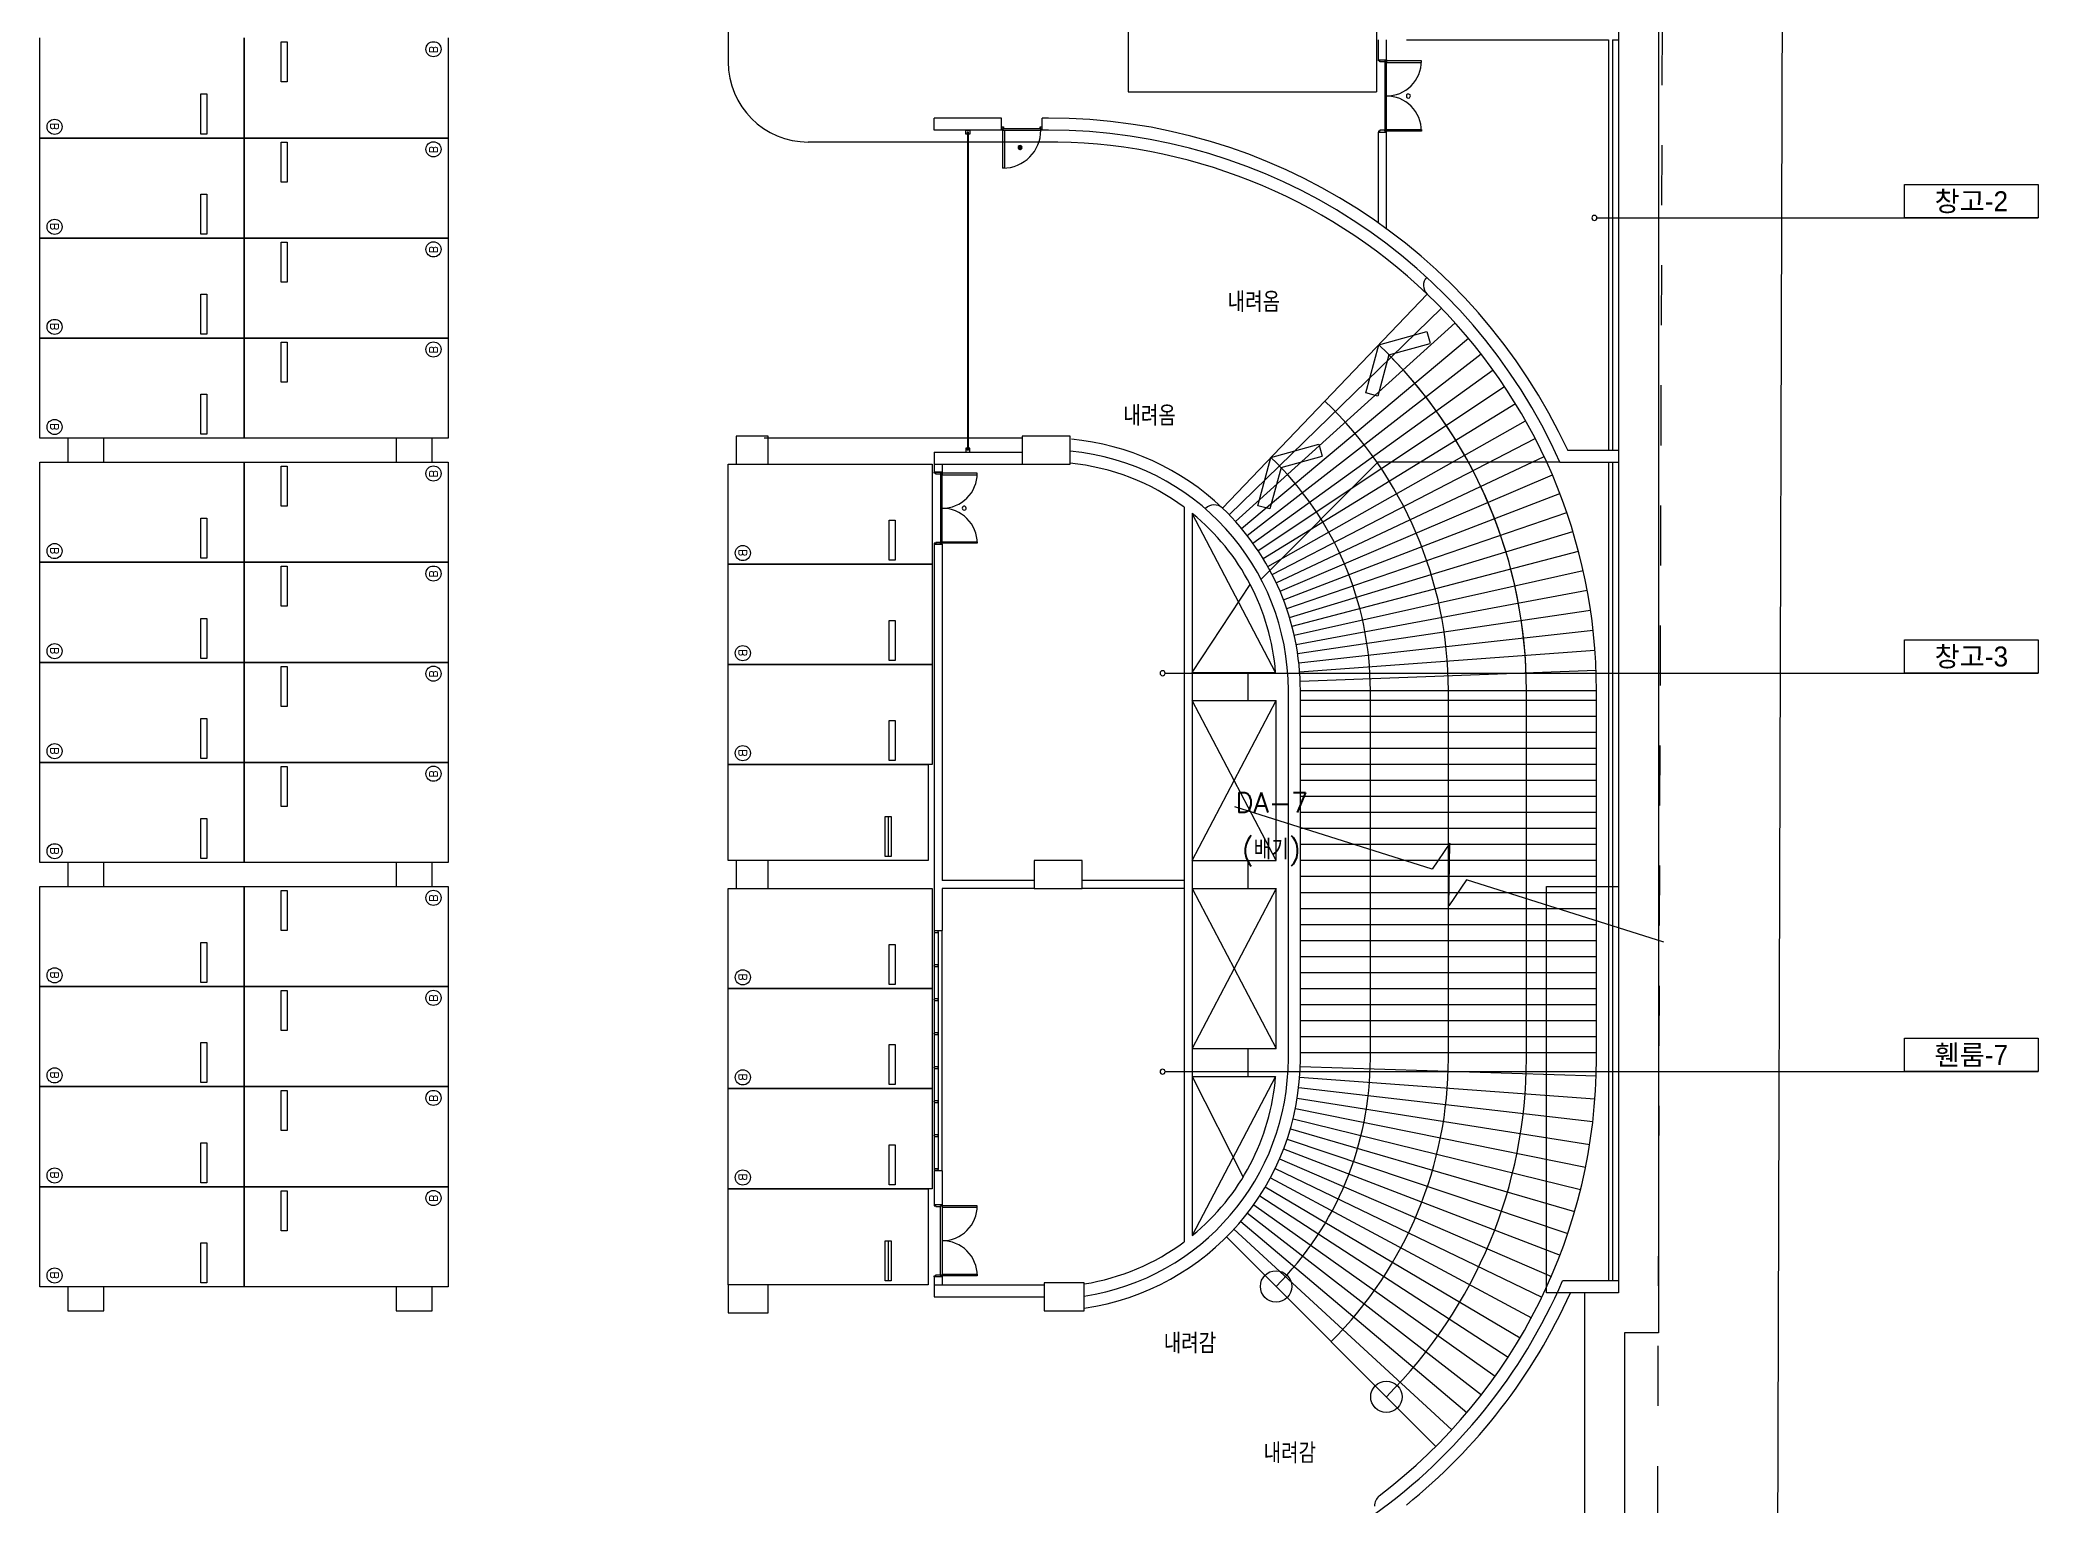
# Model space of a CAD drawing. Header units: millimetres. Extents: x -7614 to 421357, y 87385 to 341757.
# Drawn here: x 371420 to 421357, y 176174 to 212777 of the extents above; entities that cross this region are included whole.
import ezdxf
from ezdxf.enums import TextEntityAlignment as Align

# ---------------------------------------------------------------- set-up
doc = ezdxf.new("R2010")
doc.units = ezdxf.units.MM
doc.header["$LTSCALE"] = 600
doc.header["$MEASUREMENT"] = 0
doc.linetypes.add('HIDDEN', pattern=[2, 1, -1])
for name, color, linetype in [('e-plan', 9, 'CONTINUOUS'), ('e-room-box', 7, 'CONTINUOUS'), ('e-text', 6, 'CONTINUOUS')]:
    doc.layers.add(name, color=color, linetype=linetype)
doc.styles.add('kiahn', font='romans.shx', dxfattribs={"bigfont": 'cadhs.shx'})
doc.styles.add('돋움', font='Dotum.ttf')

msp = doc.modelspace()

# ---------------------------------------------------------------- hatches: boundary and pattern name
at = {"layer": 'e-plan'}
h = msp.add_hatch(color=256, dxfattribs=at)
h.dxf.hatch_style = 1
h.paths.add_polyline_path([(395957, 210064, 1), (395871, 210114, 1)])

# ---------------------------------------------------------------- linework, layer by layer
for p, q in [((411870, 254877), (411870, 180477)), ((410870, 253877), (410870, 181477)), ((414749, 142639), (415048, 238255)), ((388620, 213477), (388620, 212227)), ((398620, 213477), (398620, 211477)), ((404820, 213477), (404820, 211477)), ((371420, 210327), (371420, 212827)), ((376520, 210327), (376520, 212827)), ((376520, 212827), (376520, 210327)), ((381620, 212827), (381620, 210327)), ((404870, 212277), (404870, 212777)), ((405070, 212277), (405070, 212777)), ((405570, 212777), (410620, 212777)), ((410620, 212777), (410620, 202527)), ((410720, 212777), (410720, 202527)), ((410720, 212777), (410870, 212777)), ((377445, 212727), (377595, 212727)), ((377445, 211727), (377445, 212727)), ((377595, 212727), (377595, 211727)), ((404870, 212277), (405070, 212277)), ((404870, 212252), (404870, 212277)), ((404870, 212277), (405070, 212277)), ((404910, 212252), (404870, 212252)), ((404910, 212232), (404910, 212252)), ((405030, 212232), (404910, 212232)), ((405070, 212252), (405030, 212252)), ((405030, 212252), (405030, 212232)), ((405030, 212232), (405030, 210522)), ((405070, 212277), (405070, 212252)), ((405070, 210502), (405070, 212252)), ((405945, 212252), (405070, 212252)), ((405070, 212252), (405070, 212212)), ((405945, 212212), (405945, 212252)), ((405070, 212212), (405945, 212212)), ((375445, 210427), (375445, 211427)), ((375445, 211427), (375595, 211427)), ((375595, 211427), (375595, 210427)), ((377595, 211727), (377445, 211727)), ((398620, 211477), (404820, 211477)), ((395450, 210825), (393770, 210825)), ((393770, 210525), (393770, 210825)), ((395450, 210525), (395450, 210825)), ((396470, 210525), (396470, 210825)), ((396622, 210825), (396470, 210825)), ((371420, 207827), (371420, 210327)), ((371420, 210327), (376520, 210327)), ((376520, 210327), (371420, 210327)), ((375595, 210427), (375445, 210427)), ((381620, 210327), (376520, 210327)), ((376520, 207827), (376520, 210327)), ((376520, 210327), (381620, 210327)), ((376520, 210327), (376520, 207827)), ((381620, 210327), (381620, 207827)), ((395450, 210525), (393770, 210525)), ((394560, 210425), (394560, 210525)), ((394560, 210525), (394660, 210525)), ((394595, 210425), (394560, 210425)), ((394625, 210475), (394595, 210475)), ((394595, 210475), (394595, 210425)), ((394600, 210475), (394600, 202527)), ((394620, 210475), (394620, 202527)), ((394625, 210425), (394625, 210475)), ((394660, 210425), (394625, 210425)), ((394660, 210525), (394660, 210425)), ((395460, 210605), (395505, 210605)), ((395460, 210525), (395460, 210605)), ((395485, 210525), (395460, 210525)), ((395505, 210565), (395485, 210565)), ((395485, 210565), (395485, 210525)), ((395485, 210525, 0), (396435, 210525, 0)), ((395485, 209575), (395485, 210525)), ((395485, 210525), (395525, 210525)), ((395505, 210605), (395505, 210565)), ((395505, 210565), (396415, 210565)), ((395525, 210525), (395525, 210505)), ((395525, 210505), (395525, 209595)), ((396415, 210605), (396460, 210605)), ((396415, 210565), (396415, 210605)), ((396435, 210565), (396415, 210565)), ((396435, 210525), (396435, 210565)), ((396460, 210525), (396435, 210525)), ((396460, 210605), (396460, 210525)), ((396622, 210525), (396470, 210525)), ((396521, 210525), (396521, 210525)), ((404910, 210502), (404870, 210502)), ((404870, 210502), (404870, 210477)), ((404870, 208207), (404870, 210477)), ((404870, 210477), (405070, 210477)), ((404870, 210477), (405070, 210477)), ((404910, 210522), (404910, 210502)), ((405030, 210522), (404910, 210522)), ((405030, 210502), (405030, 210522)), ((405070, 210502), (405030, 210502)), ((405070, 210502), (405070, 210542)), ((405070, 210542), (405945, 210542)), ((405070, 210477), (405070, 210502)), ((405945, 210502), (405070, 210502)), ((405070, 208063), (405070, 210477)), ((405945, 210542), (405945, 210502)), ((377445, 210227), (377595, 210227)), ((377445, 209227), (377445, 210227)), ((377595, 210227), (377595, 209227)), ((396523, 210225), (390620, 210227)), ((395525, 209575), (395485, 209575)), ((395525, 209595), (395525, 209575)), ((375445, 207927), (375445, 208927)), ((375445, 208927), (375595, 208927)), ((375595, 208927), (375595, 207927)), ((377595, 209227), (377445, 209227)), ((376520, 207827), (371420, 207827)), ((371420, 205327), (371420, 207827)), ((371420, 207827), (376520, 207827)), ((375595, 207927), (375445, 207927)), ((381620, 207827), (376520, 207827)), ((376520, 205327), (376520, 207827)), ((376520, 207827), (381620, 207827)), ((376520, 207827), (376520, 205327)), ((381620, 207827), (381620, 205327)), ((377445, 207727), (377595, 207727)), ((377445, 206727), (377445, 207727)), ((377595, 207727), (377595, 206727)), ((406080, 206852), (406080, 206852)), ((375445, 205427), (375445, 206427)), ((375445, 206427), (375595, 206427)), ((375595, 206427), (375595, 205427)), ((377595, 206727), (377445, 206727)), ((400975, 201080), (406090, 206427)), ((401139, 200917), (406447, 206073)), ((376520, 205327), (371420, 205327)), ((371420, 202827), (371420, 205327)), ((371420, 205327), (376520, 205327)), ((375595, 205427), (375445, 205427)), ((381620, 205327), (376520, 205327)), ((376520, 202827), (376520, 205327)), ((376520, 205327), (381620, 205327)), ((376520, 205327), (376520, 202827)), ((381620, 205327), (381620, 202827)), ((401297, 200748), (406790, 205706)), ((401449, 200573), (407121, 205327)), ((404880, 205163), (406082, 205495)), ((406082, 205495), (406164, 205198)), ((377445, 205227), (377595, 205227)), ((377445, 204227), (377445, 205227)), ((377595, 205227), (377595, 204227)), ((401594, 200393), (407436, 204935)), ((404557, 203959), (404880, 205163)), ((405132, 204912), (404856, 203881)), ((405132, 204912), (406162, 205197)), ((401733, 200208), (407738, 204533)), ((375445, 202927), (375445, 203927)), ((375445, 203927), (375595, 203927)), ((375595, 203927), (375595, 202927)), ((377595, 204227), (377445, 204227)), ((401864, 200018), (408024, 204119)), ((404855, 203879), (404557, 203959)), ((401989, 199823), (408295, 203696)), ((402106, 199624), (408550, 203262)), ((376520, 202827), (371420, 202827)), ((375595, 202927), (375445, 202927)), ((381620, 202827), (376520, 202827)), ((389620, 202877), (388820, 202877)), ((388820, 202877), (388820, 202177)), ((395970, 202827), (389520, 202827)), ((389620, 202177), (389620, 202877)), ((397170, 202877), (395970, 202877)), ((395970, 202877), (395970, 202177)), ((397170, 202177), (397170, 202877)), ((402216, 199421), (408790, 202820)), ((393770, 202477), (395970, 202477)), ((393770, 202477), (393770, 202177)), ((394595, 202577), (394560, 202577)), ((394560, 202577), (394560, 202477)), ((394560, 202477), (394660, 202477)), ((394595, 202527), (394595, 202577)), ((394625, 202527), (394595, 202527)), ((394625, 202577), (394625, 202527)), ((394660, 202577), (394625, 202577)), ((394660, 202477), (394660, 202577)), ((401861, 201140), (402184, 202344)), ((402184, 202344), (403386, 202677)), ((402319, 199213), (409012, 202369)), ((402437, 202094), (403466, 202379)), ((403386, 202677), (403468, 202380)), ((409601, 202527), (410870, 202527)), ((371420, 199727), (371420, 202227)), ((371420, 202227), (376520, 202227)), ((376520, 199727), (376520, 202227)), ((376520, 202227), (381620, 202227)), ((376520, 202227), (376520, 199727)), ((377445, 202127), (377595, 202127)), ((377445, 201127), (377445, 202127)), ((377595, 202127), (377595, 201127)), ((381620, 202227), (381620, 199727)), ((388620, 199677), (388620, 202177)), ((388620, 202177), (393720, 202177)), ((388820, 202177), (389620, 202177)), ((393720, 202177), (393720, 199677)), ((393770, 202177), (396270, 202177)), ((393770, 202177), (393770, 201977)), ((393970, 201977), (393770, 201977)), ((393770, 201952), (393770, 201977)), ((393770, 201977), (393970, 201977)), ((393810, 201952), (393770, 201952)), ((393810, 201932), (393810, 201952)), ((393930, 201932), (393810, 201932)), ((393970, 201952), (393930, 201952)), ((393930, 201952), (393930, 201932)), ((393930, 201932), (393930, 200222)), ((393970, 202177), (393970, 201977)), ((393970, 201977), (393970, 201952)), ((393970, 200202), (393970, 201952)), ((394845, 201952), (393970, 201952)), ((393970, 201952), (393970, 201912)), ((393970, 201912), (394845, 201912)), ((394845, 201912), (394845, 201952)), ((395970, 202177), (397170, 202177)), ((404857, 202227), (401937, 199307)), ((402437, 202094), (402160, 201062)), ((402414, 199002), (409218, 201910)), ((409408, 202227), (404857, 202227)), ((409408, 202227), (410870, 202227)), ((410620, 202227), (410620, 181777)), ((410720, 202227), (410720, 181777)), ((402501, 198788), (409408, 201444)), ((375445, 199827), (375445, 200827)), ((375445, 200827), (375595, 200827)), ((375595, 200827), (375595, 199827)), ((377595, 201127), (377445, 201127)), ((392645, 199777), (392645, 200777)), ((392645, 200777), (392795, 200777)), ((392795, 200777), (392795, 199777)), ((400020, 201102), (400020, 182752)), ((400220, 200946), (400220, 182907)), ((402303, 196977), (400220, 200946)), ((400551, 201070), (400551, 201070)), ((402159, 201060), (401861, 201140)), ((402580, 198571), (409579, 200971)), ((402651, 198351), (409734, 200493)), ((375595, 199827), (375445, 199827)), ((392795, 199777), (392645, 199777)), ((393810, 200202), (393770, 200202)), ((393770, 200202), (393770, 200177)), ((393770, 200177), (393770, 190527)), ((393970, 200177), (393770, 200177)), ((393770, 200177), (393970, 200177)), ((393810, 200222), (393810, 200202)), ((393930, 200222), (393810, 200222)), ((393930, 200202), (393930, 200222)), ((393970, 200202), (393930, 200202)), ((393970, 200202), (393970, 200242)), ((393970, 200242), (394845, 200242)), ((393970, 200177), (393970, 200202)), ((394845, 200202), (393970, 200202)), ((393970, 200177), (393970, 191777)), ((394845, 200242), (394845, 200202)), ((402714, 198128), (409871, 200009)), ((371420, 197227), (371420, 199727)), ((371420, 199727), (376520, 199727)), ((376520, 199727), (371420, 199727)), ((381620, 199727), (376520, 199727)), ((376520, 197227), (376520, 199727)), ((376520, 199727), (381620, 199727)), ((376520, 199727), (376520, 197227)), ((377445, 199627), (377595, 199627)), ((377445, 198627), (377445, 199627)), ((377595, 199627), (377595, 198627)), ((381620, 199727), (381620, 197227)), ((388620, 197177), (388620, 199677)), ((388620, 199677), (393720, 199677)), ((393720, 199677), (388620, 199677)), ((393720, 199677), (393720, 197177)), ((402768, 197903), (409989, 199520)), ((400220, 196977), (401668, 199175)), ((402815, 197677), (410090, 199027)), ((375445, 197327), (375445, 198327)), ((375445, 198327), (375595, 198327)), ((375595, 198327), (375595, 197327)), ((377595, 198627), (377445, 198627)), ((392645, 197277), (392645, 198277)), ((392645, 198277), (392795, 198277)), ((392795, 198277), (392795, 197277)), ((402853, 197449), (410173, 198531)), ((402882, 197219), (410237, 198033)), ((375595, 197327), (375445, 197327)), ((392795, 197277), (392645, 197277)), ((402903, 196989), (410284, 197532)), ((376520, 197227), (371420, 197227)), ((371420, 194727), (371420, 197227)), ((371420, 197227), (376520, 197227)), ((381620, 197227), (376520, 197227)), ((376520, 194727), (376520, 197227)), ((376520, 197227), (381620, 197227)), ((376520, 197227), (376520, 194727)), ((377445, 197127), (377595, 197127)), ((377445, 196127), (377445, 197127)), ((377595, 197127), (377595, 196127)), ((381620, 197227), (381620, 194727)), ((388620, 194677), (388620, 197177)), ((388620, 197177), (393720, 197177)), ((393720, 197177), (388620, 197177)), ((393720, 197177), (393720, 194677)), ((400220, 196977), (401620, 196977)), ((401620, 196977), (402303, 196977)), ((401620, 196277), (401620, 196977)), ((402916, 196758), (410311, 197030)), ((400220, 196277), (401620, 196277)), ((400220, 192277), (402320, 196277)), ((402320, 192277), (400220, 196277)), ((401620, 196277), (402320, 196277)), ((402320, 192277), (402320, 196277)), ((402620, 187327), (402620, 196527)), ((402920, 187327), (402920, 196527)), ((402920, 196527), (410320, 196527)), ((410320, 196273), (402920, 196273)), ((404670, 187327), (404670, 196527)), ((408570, 191320), (408570, 196527)), ((408570, 187327), (408570, 196527)), ((410320, 187327), (410320, 196527)), ((375445, 194827), (375445, 195827)), ((375445, 195827), (375595, 195827)), ((375595, 195827), (375595, 194827)), ((377595, 196127), (377445, 196127)), ((392645, 194777), (392645, 195777)), ((392645, 195777), (392795, 195777)), ((392795, 195777), (392795, 194777)), ((410320, 195873), (402920, 195873)), ((410320, 195473), (402920, 195473)), ((375595, 194827), (375445, 194827)), ((392795, 194777), (392645, 194777)), ((410320, 195073), (402920, 195073)), ((376520, 194727), (371420, 194727)), ((371420, 192227), (371420, 194727)), ((371420, 194727), (376520, 194727)), ((381620, 194727), (376520, 194727)), ((376520, 192227), (376520, 194727)), ((376520, 194727), (381620, 194727)), ((376520, 194727), (376520, 192227)), ((377445, 194627), (377595, 194627)), ((377445, 193627), (377445, 194627)), ((377595, 194627), (377595, 193627)), ((381620, 194727), (381620, 192227)), ((393720, 194677), (388620, 194677)), ((388620, 192277), (388620, 194677)), ((388620, 194677), (393620, 194677)), ((393620, 194677), (393620, 192277)), ((410320, 194673), (402920, 194673)), ((410320, 194273), (402920, 194273)), ((410320, 193873), (402920, 193873)), ((375445, 192327), (375445, 193327)), ((375445, 193327), (375595, 193327)), ((375595, 193327), (375595, 192327)), ((377595, 193627), (377445, 193627)), ((392545, 192377), (392545, 193377)), ((392545, 193377), (392695, 193377)), ((392620, 193377), (392620, 192377)), ((392695, 193377), (392695, 192377)), ((406215, 192062), (401283, 193616)), ((410320, 193473), (402920, 193473)), ((410320, 193073), (402920, 193073)), ((375595, 192327), (375445, 192327)), ((393620, 192277), (388620, 192277)), ((389620, 192277), (388820, 192277)), ((388820, 192277), (388820, 191577)), ((389620, 191577), (389620, 192277)), ((392695, 192377), (392545, 192377)), ((397470, 192277), (396270, 192277)), ((396270, 192277), (396270, 191577)), ((397470, 191577), (397470, 192277)), ((400220, 192277), (401620, 192277)), ((401620, 191577), (401620, 192277)), ((401620, 192277), (402320, 192277)), ((410320, 192673), (402920, 192673)), ((410320, 192273), (402920, 192273)), ((406655, 192710), (406215, 192062)), ((406633, 191144), (406655, 192710)), ((376520, 192227), (371420, 192227)), ((381620, 192227), (376520, 192227)), ((396270, 191777), (393970, 191777)), ((400020, 191777), (397470, 191777)), ((410320, 191873), (402920, 191873)), ((407073, 191792), (406633, 191144)), ((412005, 190238), (407073, 191792)), ((371420, 189127), (371420, 191627)), ((371420, 191627), (376520, 191627)), ((376520, 189127), (376520, 191627)), ((376520, 191627), (381620, 191627)), ((376520, 191627), (376520, 189127)), ((377445, 191527), (377595, 191527)), ((377445, 190527), (377445, 191527)), ((377595, 191527), (377595, 190527)), ((381620, 191627), (381620, 189127)), ((388620, 189077), (388620, 191577)), ((388620, 191577), (393720, 191577)), ((388820, 191577), (389620, 191577)), ((393720, 191577), (393720, 189077)), ((393970, 191577), (393970, 190527)), ((396270, 191577), (393970, 191577)), ((396270, 191577), (397470, 191577)), ((400020, 191577), (397470, 191577)), ((400220, 191577), (401620, 191577)), ((400220, 191577), (402320, 187577)), ((402320, 191577), (400220, 187577)), ((401620, 191577), (402320, 191577)), ((402320, 187577), (402320, 191577)), ((410320, 191473), (402920, 191473)), ((409070, 191627), (410870, 191627)), ((409070, 181477), (409070, 191627)), ((410870, 191627), (410870, 181477)), ((410320, 191073), (402920, 191073)), ((377595, 190527), (377445, 190527)), ((393770, 190527), (393970, 190527)), ((393770, 190517), (393770, 190477)), ((393870, 190517), (393770, 190517)), ((393770, 190517), (393770, 190477)), ((393870, 190517), (393770, 190517)), ((393770, 190497), (393770, 184557)), ((393770, 190477), (393870, 190477)), ((393770, 190477), (393870, 190477)), ((393870, 190477), (393870, 190517)), ((393870, 190477), (393870, 190517)), ((393870, 190497), (393870, 184557)), ((393970, 184527), (393970, 190527)), ((410320, 190673), (402920, 190673)), ((410320, 190273), (402920, 190273)), ((375445, 189227), (375445, 190227)), ((375445, 190227), (375595, 190227)), ((375595, 190227), (375595, 189227)), ((392645, 189177), (392645, 190177)), ((392645, 190177), (392795, 190177)), ((392795, 190177), (392795, 189177)), ((410320, 189873), (402920, 189873)), ((393770, 189668), (393770, 189628)), ((393870, 189668), (393770, 189668)), ((393770, 189628), (393870, 189628)), ((393870, 189628), (393870, 189668)), ((410320, 189473), (402920, 189473)), ((371420, 186627), (371420, 189127)), ((371420, 189127), (376520, 189127)), ((376520, 189127), (371420, 189127)), ((375595, 189227), (375445, 189227)), ((381620, 189127), (376520, 189127)), ((376520, 186627), (376520, 189127)), ((376520, 189127), (381620, 189127)), ((376520, 189127), (376520, 186627)), ((377445, 189027), (377595, 189027)), ((377445, 188027), (377445, 189027)), ((377595, 189027), (377595, 188027)), ((381620, 189127), (381620, 186627)), ((388620, 186577), (388620, 189077)), ((388620, 189077), (393720, 189077)), ((393720, 189077), (388620, 189077)), ((392795, 189177), (392645, 189177)), ((393720, 189077), (393720, 186577)), ((393770, 188820), (393770, 188780)), ((393870, 188820), (393770, 188820)), ((393770, 188780), (393870, 188780)), ((393870, 188780), (393870, 188820)), ((410320, 189073), (402920, 189073)), ((410320, 188673), (402920, 188673)), ((410320, 188273), (402920, 188273)), ((377595, 188027), (377445, 188027)), ((393770, 187971), (393770, 187931)), ((393870, 187971), (393770, 187971)), ((393770, 187931), (393870, 187931)), ((393870, 187931), (393870, 187971)), ((410320, 187873), (402920, 187873)), ((375445, 186727), (375445, 187727)), ((375445, 187727), (375595, 187727)), ((375595, 187727), (375595, 186727)), ((392645, 186677), (392645, 187677)), ((392645, 187677), (392795, 187677)), ((392795, 187677), (392795, 186677)), ((400220, 187577), (401620, 187577)), ((401620, 186877), (401620, 187577)), ((401620, 187577), (402320, 187577)), ((410320, 187473), (402920, 187473)), ((393770, 187122), (393770, 187082)), ((393870, 187122), (393770, 187122)), ((393770, 187082), (393870, 187082)), ((393870, 187082), (393870, 187122)), ((400220, 186877), (401620, 186877)), ((400220, 186877), (401493, 184369)), ((402303, 186877), (400220, 182907)), ((401620, 186877), (402303, 186877)), ((402903, 186865), (410284, 186323)), ((402917, 187129), (410320, 186896)), ((376520, 186627), (371420, 186627)), ((371420, 184127), (371420, 186627)), ((371420, 186627), (376520, 186627)), ((375595, 186727), (375445, 186727)), ((381620, 186627), (376520, 186627)), ((376520, 184127), (376520, 186627)), ((376520, 186627), (381620, 186627)), ((376520, 186627), (376520, 184127)), ((377445, 186527), (377595, 186527)), ((377445, 185527), (377445, 186527)), ((377595, 186527), (377595, 185527)), ((381620, 186627), (381620, 184127)), ((388620, 184077), (388620, 186577)), ((388620, 186577), (393720, 186577)), ((393720, 186577), (388620, 186577)), ((392795, 186677), (392645, 186677)), ((393720, 186577), (393720, 184077)), ((393770, 186274), (393770, 186234)), ((393870, 186274), (393770, 186274)), ((393870, 186234), (393870, 186274)), ((402843, 186341), (410152, 185184)), ((402879, 186603), (410230, 185752)), ((393770, 186234), (393870, 186234)), ((402739, 185824), (409925, 184059)), ((402796, 186082), (410050, 184619)), ((377595, 185527), (377445, 185527)), ((393770, 185425), (393770, 185385)), ((393870, 185425), (393770, 185425)), ((393770, 185385), (393870, 185385)), ((393870, 185385), (393870, 185425)), ((402591, 185317), (409605, 182957)), ((402670, 185569), (409776, 183505)), ((375445, 184227), (375445, 185227)), ((375445, 185227), (375595, 185227)), ((375595, 185227), (375595, 184227)), ((392645, 184177), (392645, 185177)), ((392645, 185177), (392795, 185177)), ((392795, 185177), (392795, 184177)), ((402402, 184825), (409194, 181886)), ((402502, 185069), (409410, 182417)), ((393770, 184577), (393770, 184537)), ((393870, 184577), (393770, 184577)), ((393770, 184537), (393870, 184537)), ((393770, 184527), (393770, 183677)), ((393970, 184527), (393770, 184527)), ((393970, 184527), (393770, 184527)), ((393870, 184537), (393870, 184577)), ((393970, 184527), (393970, 183677)), ((402173, 184350), (408694, 180853)), ((402292, 184585), (408955, 181364)), ((376520, 184127), (371420, 184127)), ((371420, 181627), (371420, 184127)), ((371420, 184127), (376520, 184127)), ((375595, 184227), (375445, 184227)), ((381620, 184127), (376520, 184127)), ((376520, 181627), (376520, 184127)), ((376520, 184127), (381620, 184127)), ((376520, 184127), (376520, 181627)), ((377445, 184027), (377595, 184027)), ((377445, 183027), (377445, 184027)), ((377595, 184027), (377595, 183027)), ((381620, 184127), (381620, 181627)), ((393720, 184077), (388620, 184077)), ((388620, 181677), (388620, 184077)), ((388620, 184077), (393620, 184077)), ((392795, 184177), (392645, 184177)), ((393620, 184077), (393620, 181677)), ((401904, 183896), (408110, 179865)), ((402043, 184120), (408413, 180353)), ((393970, 183677), (393770, 183677)), ((393770, 183677), (393770, 183652)), ((393970, 183677), (393770, 183677)), ((393770, 183652), (393810, 183652)), ((393810, 183652), (393810, 183632)), ((393810, 183632), (393930, 183632)), ((393930, 183632), (393930, 183652)), ((393930, 183652), (393970, 183652)), ((393930, 181922), (393930, 183632)), ((393970, 183652), (393970, 183677)), ((393970, 183652), (393970, 181902)), ((394845, 183652), (393970, 183652)), ((393970, 183652), (393970, 183612)), ((393970, 183612), (394845, 183612)), ((394845, 183612), (394845, 183652)), ((401598, 183465), (407446, 178930)), ((401756, 183677), (407788, 179391)), ((377595, 183027), (377445, 183027)), ((392545, 181777), (392545, 182777)), ((392545, 182777), (392695, 182777)), ((392620, 182777), (392620, 181777)), ((392695, 182777), (392695, 181777)), ((406308, 177639), (401075, 182872)), ((401258, 183062), (406705, 178054)), ((401432, 183260), (407084, 178484)), ((375445, 181727), (375445, 182727)), ((375445, 182727), (375595, 182727)), ((375595, 182727), (375595, 181727)), ((392695, 181777), (392545, 181777)), ((393770, 181877), (393770, 181902)), ((393770, 181902), (393810, 181902)), ((393770, 181877), (393770, 181677)), ((393970, 181877), (393770, 181877)), ((393970, 181877), (393770, 181877)), ((393810, 181902), (393810, 181922)), ((393810, 181922), (393930, 181922)), ((393930, 181922), (393930, 181902)), ((393930, 181902), (393970, 181902)), ((393970, 181902), (393970, 181942)), ((393970, 181942), (394845, 181942)), ((394845, 181902), (393970, 181902)), ((393970, 181902), (393970, 181877)), ((393970, 181877), (393970, 181677)), ((394845, 181942), (394845, 181902)), ((410870, 181777), (409473, 181777)), ((376520, 181627), (371420, 181627)), ((375595, 181727), (375445, 181727)), ((381620, 181627), (376520, 181627)), ((389620, 181677), (388620, 181677)), ((388620, 181677), (388620, 180977)), ((393620, 181677), (388620, 181677)), ((389620, 180977), (389620, 181677)), ((393770, 181677), (396520, 181677)), ((393770, 181677), (393770, 181377)), ((393770, 181377), (396520, 181377)), ((397520, 181727), (396520, 181727)), ((396520, 181727), (396520, 181027)), ((397520, 181027), (397520, 181727)), ((410870, 181477), (409070, 181477)), ((410020, 181477), (409669, 181477)), ((410020, 181477), (410020, 94727)), ((410870, 181477), (410020, 181477)), ((388620, 180977), (389620, 180977)), ((396520, 181027), (397520, 181027)), ((411020, 180477), (411020, 93727)), ((411870, 180477), (411020, 180477))]:
    msp.add_line(p, q, dxfattribs=at)
at = {"layer": 'e-plan', "linetype": 'HIDDEN', "ltscale": 2.5}
msp.add_line((411749, 142649), (412048, 238264), dxfattribs=at)
at = {"layer": 'e-plan', "ltscale": 0.5}
for p, q in [((373020, 202827), (372120, 202827)), ((372120, 202827), (372120, 202227)), ((373020, 202227), (373020, 202827)), ((381220, 202827), (380320, 202827)), ((380320, 202827), (380320, 202227)), ((381220, 202227), (381220, 202827)), ((372120, 202227), (373020, 202227)), ((380320, 202227), (381220, 202227)), ((373020, 192227), (372120, 192227)), ((372120, 192227), (372120, 191627)), ((373020, 191627), (373020, 192227)), ((381220, 192227), (380320, 192227)), ((380320, 192227), (380320, 191627)), ((381220, 191627), (381220, 192227)), ((372120, 191627), (373020, 191627)), ((380320, 191627), (381220, 191627)), ((373020, 181627), (372120, 181627)), ((372120, 181627), (372120, 181027)), ((373020, 181027), (373020, 181627)), ((381220, 181627), (380320, 181627)), ((380320, 181627), (380320, 181027)), ((381220, 181027), (381220, 181627)), ((372120, 181027), (373020, 181027)), ((380320, 181027), (381220, 181027))]:
    msp.add_line(p, q, dxfattribs=at)
at = {"layer": 'e-plan', "linetype": 'Continuous'}
msp.add_line((406620, 187327), (406620, 196527), dxfattribs=at)
at = {"layer": 'e-plan'}
for centre, radius in [((381255, 212545), 189), ((371786, 210608), 189), ((381255, 210045), 189), ((371786, 208108), 189), ((381255, 207545), 189), ((371786, 205608), 189), ((381255, 205045), 189), ((371786, 203108), 189), ((381255, 201945), 189), ((371786, 200008), 189), ((388986, 199958), 189), ((381255, 199445), 189), ((371786, 197508), 189), ((388986, 197458), 189), ((381255, 196945), 189), ((371786, 195008), 189), ((388986, 194958), 189), ((381255, 194445), 189), ((371786, 192508), 189), ((381255, 191345), 189), ((371786, 189408), 189), ((388986, 189358), 189), ((381255, 188845), 189), ((371786, 186908), 189), ((388986, 186858), 189), ((381255, 186345), 189), ((371786, 184408), 189), ((388986, 184358), 189), ((381255, 183845), 189), ((371786, 181908), 189), ((402313, 181635), 392), ((405070, 178877), 392)]:
    msp.add_circle(centre, radius, dxfattribs=at)
for centre, radius, start, end in [((405070, 212252), 875, 269.9998, 0), ((390620, 212227), 2000, 180, 270), ((405070, 210502), 875, 359.9999, 90.0001), ((405620, 211377), 50, 120, 300), ((405620, 211377), 50, 300, 120), ((396623, 196528), 14298, 24.8066, 90.0015), ((395485, 210525), 950, 270, 0), ((396622, 196527), 13998, 24.0254, 90), ((395914, 210089, 0), 50, 150, 330), ((395914, 210089, 0), 50, 330, 150), ((396622, 196527), 13698, 46.2791, 90.4165), ((406297, 206644), 300, 136.2759, 226.2759), ((396620, 196527), 13700, 0, 46.2759), ((396620, 196527), 11950, 0, 46.2758), ((396620, 196527), 11950, 0, 45), ((396620, 196527), 6300, 46.2758, 84.7405), ((396620, 196527), 6000, 0, 84.7405), ((396620, 196527), 8050, 0, 46.2759), ((393970, 201952), 875, 269.9998, 0), ((396620, 196527), 5700, 53.381, 84.4628), ((393970, 200202), 875, 359.9999, 90.0001), ((394520, 201077), 50, 120, 300), ((394520, 201077), 50, 300, 120), ((396620, 196527), 5700, 4.528, 50.8333), ((400768, 200863), 300, 46.2759, 136.2759), ((396620, 196527), 6300, 0, 46.2759), ((396620, 187327), 6300, 278.2133, 0), ((396620, 187327), 6000, 278.627, 360), ((396620, 187327), 8050, 315, 0), ((396620, 187327), 13700, 307.1382, 0), ((396620, 187327), 11950, 315, 360), ((396620, 187327), 5700, 309.1667, 355.4719), ((393970, 183652), 875, 269.9999, 0), ((393970, 181902), 875, 360, 90.0001), ((396620, 187327), 5700, 279.0848, 306.619), ((396620, 187327), 14000, 305.6014, 336.6449), ((396620, 187327), 14300, 308.7464, 335.8523), ((405167, 176119), 397, 133.8506, 176.5541)]:
    msp.add_arc(centre, radius, start, end, dxfattribs=at)
at = {"layer": 'e-plan', "linetype": 'Continuous'}
for centre, start, end in [((396620, 196527), 360, 46.2758), ((396620, 187327), 315, 360)]:
    msp.add_arc(centre, 10000, start, end, dxfattribs=at)
at = {"layer": 'e-plan'}
for p in [(393770, 189648), (393770, 188800), (393770, 187951), (393770, 187102), (393770, 186254), (393770, 185405)]:
    msp.add_point(p, dxfattribs=at)
at = {"layer": 'e-room-box'}
for p, q in [((418023, 209163), (421357, 209163)), ((418023, 208330), (418023, 209163)), ((421357, 209163), (421357, 208330)), ((410332, 208330), (418023, 208330)), ((418023, 208330), (421357, 208330)), ((421357, 208330), (418023, 208330)), ((418023, 197790), (421357, 197790)), ((418023, 196956), (418023, 197790)), ((421357, 197790), (421357, 196956)), ((399541, 196956), (418023, 196956)), ((418023, 196956), (421357, 196956)), ((421357, 196956), (418023, 196956)), ((418023, 187835), (421357, 187835)), ((418023, 187001), (418023, 187835)), ((421357, 187835), (421357, 187001)), ((399541, 187001), (418023, 187001)), ((418023, 187001), (421357, 187001)), ((421357, 187001), (418023, 187001))]:
    msp.add_line(p, q, dxfattribs=at)
for centre, start, end in [((410269, 208330), 0, 180), ((410269, 208330), 180, 0), ((399478, 196956), 0, 180), ((399478, 196956), 180, 0), ((399478, 187001), 0, 180), ((399478, 187001), 180, 0)]:
    msp.add_arc(centre, 62.5, start, end, dxfattribs=at)

# ---------------------------------------------------------------- texts
at = {"layer": 'e-plan', "style": 'kiahn', "text_generation_flag": 4}
for rotation, p in [(90, (381154, 212446)), (270, (371887, 210707)), (90, (381154, 209946)), (270, (371887, 208207)), (90, (381154, 207446)), (270, (371887, 205707)), (90, (381154, 204946)), (270, (371887, 203207)), (90, (381154, 201846)), (270, (371887, 200107)), (270, (389087, 200057)), (90, (381154, 199346)), (270, (371887, 197607)), (270, (389087, 197557)), (90, (381154, 196846)), (270, (371887, 195107)), (270, (389087, 195057)), (90, (381154, 194346)), (270, (371887, 192607)), (90, (381154, 191246)), (270, (371887, 189507)), (270, (389087, 189457)), (90, (381154, 188746)), (270, (371887, 187007)), (270, (389087, 186957)), (90, (381154, 186246)), (270, (371887, 184507)), (270, (389087, 184457)), (90, (381154, 183746)), (270, (371887, 182007))]:
    msp.add_text('B', height=200, rotation=rotation, dxfattribs=at).set_placement(p)
at = {"layer": 'e-plan', "style": 'kiahn'}
for s, p in [('내려옴', (401103, 205980)), ('내려옴', (398497, 203138)), ('내려감', (399506, 179964)), ('내려감', (402001, 177219))]:
    msp.add_text(s, height=500, dxfattribs=at).set_placement(p)
for s, p in [('DA-7', (403117, 193473)), ('(배기)', (402930, 192305))]:
    msp.add_text(s, height=500, dxfattribs=at).set_placement(p, align=Align.RIGHT)
at = {"layer": 'e-text', "style": '돋움'}
for s, p in [('창고-2', (419690, 208747)), ('창고-3', (419690, 197373)), ('휀룸-7', (419690, 187418))]:
    msp.add_text(s, height=500, dxfattribs=at).set_placement(p, align=Align.MIDDLE_CENTER)

doc.saveas('drawing.dxf')
